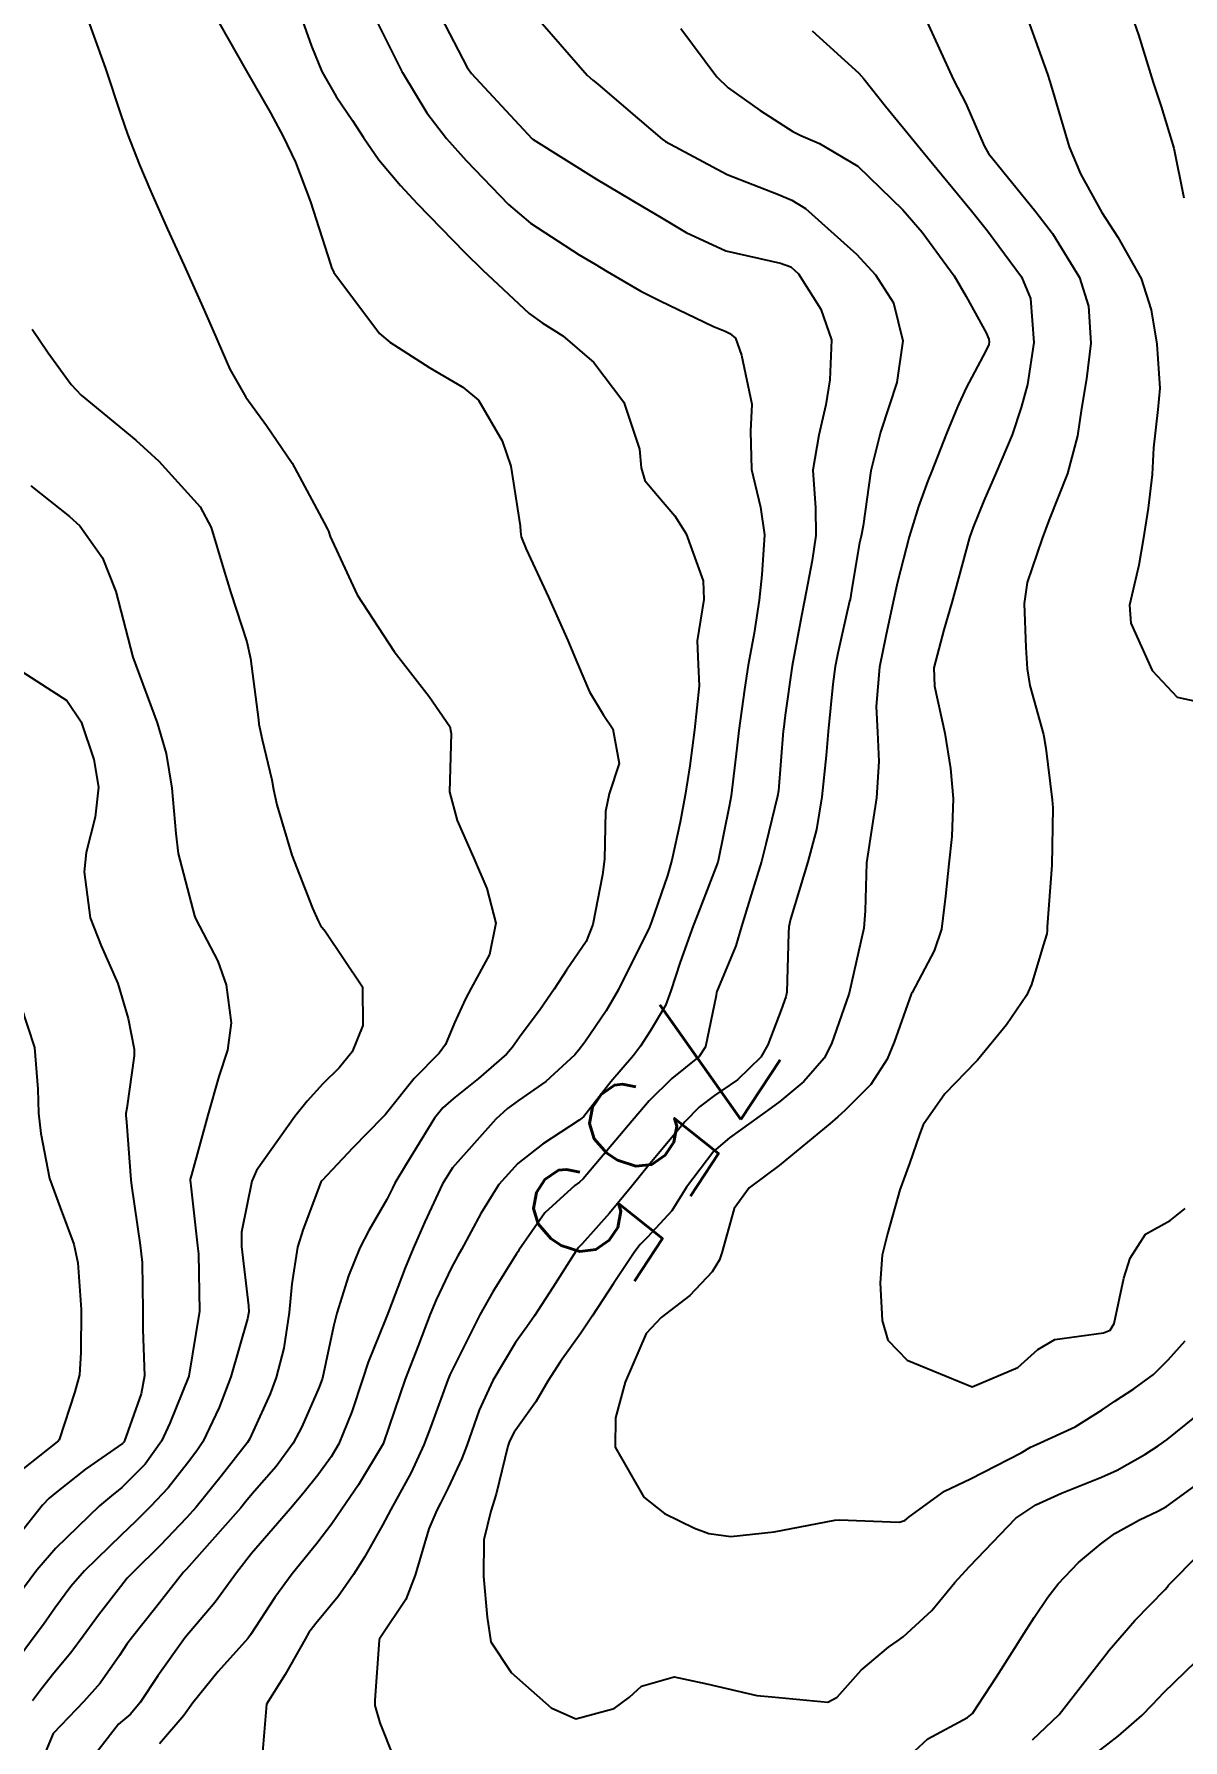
# Model space of a CAD drawing. Header units: metres. Extents: x 318500 to 325275, y 7408834 to 7428799.
# Drawn here: x 319714.2 to 319749.4, y 7411335.5 to 7411387.8 of the extents above; entities that cross this region are included whole.
import ezdxf
from ezdxf.enums import TextEntityAlignment as Align

# ---------------------------------------------------------------- set-up
doc = ezdxf.new("R2010")
doc.units = ezdxf.units.M
doc.header["$MEASUREMENT"] = 0
for name, color, linetype in [('Cotas', 45, 'Continuous'), ('Curvas de Nivel 1m', 11, 'Continuous'), ('Curvas de Nivel 5m', 15, 'Continuous')]:
    doc.layers.add(name, color=color, linetype=linetype)
doc.styles.add('Style-STANDARD', font='STANDARD.shx')

msp = doc.modelspace()

# ---------------------------------------------------------------- linework, layer by layer
at = {"layer": 'Curvas de Nivel 1m', "flags": 128}
for points, elevation in [([(319719.629, 7411388.527), (319720.693, 7411386.651), (319721.441, 7411385.353), (319721.829, 7411384.636), (319722.204, 7411383.851), (319722.659, 7411382.628), (319723.274, 7411380.728), (319723.308, 7411380.621), (319723.378, 7411380.465), (319724.778, 7411378.599), (319725.091, 7411378.337), (319725.346, 7411378.172), (319726.315, 7411377.55), (319727.334, 7411376.956), (319727.809, 7411376.555), (319728.536, 7411375.318), (319728.804, 7411374.537), (319729.091, 7411372.714), (319729.097, 7411372.533), (319729.114, 7411372.378), (319729.265, 7411371.999), (319729.952, 7411370.523), (319730.545, 7411369.202), (319730.832, 7411368.514), (319731.207, 7411367.627), (319731.625, 7411366.932), (319731.926, 7411366.499), (319732.124, 7411365.436), (319731.816, 7411364.5), (319731.704, 7411363.959), (319731.671, 7411362.502), (319731.612, 7411362.023), (319731.317, 7411360.507), (319731.105, 7411359.978), (319730.506, 7411359.106), (319730.131, 7411358.52), (319729.701, 7411357.903), (319729.068, 7411357.057), (319728.849, 7411356.748), (319728.667, 7411356.536), (319727.812, 7411355.785), (319727.039, 7411355.18), (319726.713, 7411354.886), (319726.465, 7411354.568), (319725.607, 7411353.172), (319725.251, 7411352.586), (319725.17, 7411352.425), (319725.002, 7411352.087), (319724.446, 7411351.138), (319724.172, 7411350.598), (319723.825, 7411349.743), (319723.471, 7411348.605), (319723.363, 7411348.189), (319723.028, 7411346.609), (319723.004, 7411346.534), (319722.926, 7411346.337), (319722.399, 7411345.126), (319722.128, 7411344.622), (319721.608, 7411343.911), (319720.876, 7411343.065), (319720.681, 7411342.834), (319720.524, 7411342.645), (319718.851, 7411340.752), (319718.812, 7411340.709), (319718.776, 7411340.671), (319717.926, 7411339.587), (319717.205, 7411338.686), (319717.037, 7411338.467), (319716.811, 7411338.122), (319716.222, 7411337.275), (319715.719, 7411336.706), (319714.78, 7411335.728), (319714.363, 7411334.726)], 759), ([(319722.259, 7411388.632), (319722.697, 7411387.402), (319723.012, 7411386.624), (319723.448, 7411385.853), (319723.953, 7411385.127), (319724.289, 7411384.607), (319724.752, 7411383.922), (319725.418, 7411383.132), (319725.934, 7411382.582), (319727.388, 7411381.086), (319727.932, 7411380.554), (319729.367, 7411379.212), (319729.757, 7411378.927), (319730.393, 7411378.525), (319731.348, 7411377.715), (319732.262, 7411376.496), (319732.742, 7411375.055), (319732.79, 7411374.488), (319732.906, 7411374.096), (319733.292, 7411373.638), (319733.829, 7411373.015), (319734.175, 7411372.467), (319734.692, 7411371.025), (319734.712, 7411370.458), (319734.505, 7411369.187), (319734.54, 7411368.46), (319734.569, 7411367.815), (319734.426, 7411366.462), (319734.284, 7411365.363), (319734.139, 7411364.465), (319733.985, 7411363.64), (319733.737, 7411362.471), (319733.6, 7411362.006), (319733.112, 7411360.584), (319733.084, 7411360.507), (319733.073, 7411360.481), (319733.049, 7411360.421), (319732.084, 7411358.495), (319731.72, 7411357.861), (319731.066, 7411356.904), (319730.896, 7411356.678), (319730.757, 7411356.513), (319729.876, 7411355.693), (319729.039, 7411355.109), (319728.701, 7411354.869), (319728.337, 7411354.54), (319727.015, 7411353.05), (319726.706, 7411352.565), (319726.168, 7411351.396), (319725.813, 7411350.577), (319725.567, 7411349.985), (319725.028, 7411348.589), (319724.948, 7411348.392), (319724.426, 7411347.104), (319724.263, 7411346.597), (319723.933, 7411345.581), (319723.528, 7411344.604), (319723.299, 7411344.201), (319722.885, 7411343.641), (319722.428, 7411343.066), (319722.054, 7411342.622), (319720.856, 7411341.239), (319720.397, 7411340.647), (319719.742, 7411339.751), (319718.82, 7411338.67), (319717.988, 7411337.492), (319717.443, 7411336.683), (319717.145, 7411336.327), (319716.783, 7411336.015), (319715.772, 7411334.705)], 758), ([(319724.472, 7411388.605), (319725.46, 7411386.623), (319725.479, 7411386.59), (319726.225, 7411385.355), (319726.825, 7411384.569), (319727.43, 7411383.895), (319728.732, 7411382.547), (319729.402, 7411381.982), (319730.892, 7411381.013), (319731.383, 7411380.721), (319731.75, 7411380.504), (319732.787, 7411379.902), (319733.371, 7411379.599), (319735.012, 7411378.816), (319735.362, 7411378.67), (319735.507, 7411378.603), (319735.679, 7411378.455), (319735.864, 7411377.94), (319736.186, 7411376.441), (319736.145, 7411375.615), (319736.172, 7411374.441), (319736.449, 7411373.278), (319736.575, 7411372.437), (319736.491, 7411371.208), (319736.412, 7411370.438), (319736.254, 7411369.42), (319736.071, 7411368.441), (319735.955, 7411367.7), (319735.787, 7411366.444), (319735.729, 7411365.908), (319735.546, 7411364.446), (319735.491, 7411364.121), (319735.153, 7411362.45), (319735.139, 7411362.413), (319734.587, 7411360.988), (319734.39, 7411360.461), (319733.985, 7411359.352), (319733.702, 7411358.471), (319733.536, 7411358.02), (319733.071, 7411357.236), (319732.771, 7411356.778), (319732.556, 7411356.488), (319731.863, 7411355.683), (319731.032, 7411354.625), (319730.973, 7411354.569), (319730.893, 7411354.511), (319729.766, 7411353.779), (319729.017, 7411353.189), (319728.436, 7411352.539), (319727.885, 7411351.658), (319727.286, 7411350.555), (319727.175, 7411350.359), (319726.971, 7411349.984), (319726.515, 7411349.009), (319726.332, 7411348.569), (319725.963, 7411347.597), (319725.568, 7411346.58), (319725.4, 7411346.106), (319724.901, 7411344.631), (319724.891, 7411344.599), (319724.13, 7411343.349), (319723.626, 7411342.602), (319723.32, 7411342.151), (319722.859, 7411341.552), (319722.105, 7411340.621), (319721.575, 7411339.893), (319720.822, 7411338.748), (319720.777, 7411338.684), (319720.743, 7411338.641), (319719.832, 7411337.627), (319719.054, 7411336.666), (319718.786, 7411336.28), (319718.039, 7411335.416)], 757), ([(319726.513, 7411388.575), (319727.463, 7411386.745), (319727.597, 7411386.559), (319729.44, 7411384.576), (319729.458, 7411384.558), (319729.487, 7411384.539), (319731.422, 7411383.331), (319732.831, 7411382.489), (319733.405, 7411382.15), (319734.175, 7411381.695), (319735.39, 7411381.136), (319737.066, 7411380.753), (319737.383, 7411380.64), (319737.61, 7411380.427), (319738.3, 7411379.347), (319738.629, 7411378.411), (319738.576, 7411377.177), (319738.454, 7411376.413), (319738.241, 7411375.491), (319738.049, 7411374.419), (319738.134, 7411373.263), (319738.144, 7411372.417), (319738.036, 7411371.651), (319737.802, 7411370.422), (319737.708, 7411369.958), (319737.421, 7411368.427), (319737.205, 7411366.914), (319737.154, 7411366.477), (319737.146, 7411366.431), (319737.004, 7411364.6), (319736.972, 7411364.432), (319736.615, 7411362.968), (319736.476, 7411362.437), (319736.159, 7411361.41), (319735.865, 7411360.442), (319735.695, 7411359.853), (319735.116, 7411358.45), (319735.106, 7411358.434), (319735.088, 7411358.326), (319734.765, 7411356.754), (319734.568, 7411356.457), (319733.737, 7411355.783), (319733.039, 7411355.1), (319732.75, 7411354.769), (319732.513, 7411354.488), (319731.012, 7411352.711), (319730.908, 7411352.614), (319730.76, 7411352.512), (319729.841, 7411351.678), (319729.046, 7411350.529), (319729.023, 7411350.486), (319728.978, 7411350.421), (319728.247, 7411349.255), (319727.85, 7411348.546), (319726.931, 7411346.71), (319726.866, 7411346.561), (319726.346, 7411345.131), (319726.135, 7411344.571), (319725.745, 7411343.719), (319725.122, 7411342.586), (319724.865, 7411342.108), (319724.32, 7411341.131), (319723.983, 7411340.599), (319723.513, 7411339.93), (319722.827, 7411339.096), (319722.614, 7411338.822), (319722.501, 7411338.615), (319721.889, 7411337.539), (319721.316, 7411336.632), (319721.179, 7411335.038)], 756), ([(319741.489, 7411388.289), (319742.362, 7411386.366), (319742.738, 7411385.645), (319743.297, 7411384.352), (319743.436, 7411384.113), (319744.886, 7411382.328), (319745.4, 7411381.663), (319746.226, 7411380.312), (319746.5, 7411379.437), (319746.569, 7411378.302), (319746.438, 7411377.21), (319746.285, 7411376.306), (319746.162, 7411375.462), (319745.854, 7411374.312), (319745.286, 7411372.875), (319745.076, 7411372.323), (319744.615, 7411370.974), (319744.526, 7411370.331), (319744.578, 7411368.981), (319744.618, 7411368.329), (319744.705, 7411367.818), (319745.116, 7411366.321), (319745.194, 7411365.906), (319745.386, 7411364.317), (319745.404, 7411364.079), (319745.379, 7411362.316), (319745.237, 7411360.434), (319745.23, 7411360.318), (319745.217, 7411360.22), (319745.113, 7411359.857), (319744.755, 7411358.665), (319744.602, 7411358.327), (319743.985, 7411357.428), (319743.099, 7411356.349), (319743.06, 7411356.308), (319742.093, 7411355.316), (319741.429, 7411354.366), (319741.322, 7411354.072), (319741.018, 7411353.188), (319740.722, 7411352.374), (319740.342, 7411351.028), (319740.174, 7411350.382), (319740.114, 7411349.53), (319740.179, 7411348.382), (319740.347, 7411347.776), (319740.942, 7411347.166), (319742.93, 7411346.35), (319744.329, 7411346.939), (319744.948, 7411347.488), (319745.469, 7411347.796), (319746.956, 7411347.999), (319747.16, 7411348.085), (319747.287, 7411348.287), (319747.58, 7411349.678), (319747.773, 7411350.282), (319748.248, 7411351.02), (319748.998, 7411351.441), (319749.459, 7411351.807)], 752), ([(319744.604, 7411388.333), (319745.243, 7411386.544), (319745.311, 7411386.322), (319745.349, 7411386.212), (319745.455, 7411385.838), (319745.911, 7411384.315), (319746.252, 7411383.488), (319746.906, 7411382.305), (319747.399, 7411381.548), (319748.108, 7411380.289), (319748.419, 7411379.328), (319748.595, 7411378.278), (319748.686, 7411376.93), (319748.627, 7411376.277), (319748.491, 7411375.099), (319748.448, 7411374.279), (319748.322, 7411373.247), (319748.175, 7411372.281), (319748.042, 7411371.508), (319747.757, 7411370.285), (319747.799, 7411369.727), (319748.451, 7411368.278), (319749.212, 7411367.468), (319750.202, 7411367.248)], 751), ([(319734.012, 7411387.945), (319735.114, 7411386.463), (319735.457, 7411386.128), (319736.437, 7411385.433), (319737.444, 7411384.789), (319737.681, 7411384.665), (319738.261, 7411384.418), (319739.43, 7411383.724), (319740.813, 7411382.386), (319741.4, 7411381.7), (319742.387, 7411380.365), (319742.753, 7411379.735), (319743.363, 7411378.616), (319743.444, 7411378.432), (319743.456, 7411378.349), (319743.44, 7411378.267), (319743.356, 7411378.067), (319742.754, 7411376.941), (319742.489, 7411376.358), (319742.145, 7411375.534), (319741.685, 7411374.366), (319741.577, 7411374.087), (319741.289, 7411373.305), (319741, 7411372.374), (319740.647, 7411370.991), (319740.512, 7411370.381), (319740.286, 7411369.333), (319740.1, 7411368.387), (319739.995, 7411367.175), (319740.03, 7411366.388), (319740.078, 7411365.495), (319740.007, 7411364.387), (319739.889, 7411363.659), (319739.697, 7411362.392), (319739.658, 7411360.925), (319739.617, 7411360.393), (319739.525, 7411359.982), (319739.164, 7411358.399), (319739.147, 7411358.341), (319739.086, 7411358.165), (319738.626, 7411356.848), (319738.402, 7411356.41), (319737.773, 7411355.695), (319737.04, 7411355.079), (319736.665, 7411354.805), (319736.156, 7411354.439), (319735.501, 7411353.97), (319735.021, 7411353.562), (319734.18, 7411352.462), (319733.734, 7411351.734), (319732.987, 7411350.931), (319732.762, 7411350.705), (319732.598, 7411350.486), (319731.948, 7411349.513), (319731.295, 7411348.505), (319730.945, 7411347.985), (319730.326, 7411347.126), (319729.932, 7411346.52), (319729.562, 7411345.882), (319728.906, 7411344.957), (319728.755, 7411344.679), (319728.708, 7411344.533), (319728.352, 7411343.064), (319728.188, 7411342.54), (319727.976, 7411341.658), (319727.964, 7411340.543), (319728.075, 7411339.298), (319728.192, 7411338.539), (319728.806, 7411337.597), (319730.034, 7411336.518), (319730.787, 7411336.176), (319731.963, 7411336.492), (319732.437, 7411336.843), (319732.8, 7411337.176), (319733.808, 7411337.462), (319734.802, 7411337.25), (319736.332, 7411336.899), (319736.796, 7411336.85), (319738.508, 7411336.691), (319738.797, 7411336.847), (319739.53, 7411337.668), (319740.372, 7411338.377), (319740.641, 7411338.554), (319740.825, 7411338.687), (319741.697, 7411339.502), (319742.399, 7411340.355), (319742.614, 7411340.591), (319742.855, 7411340.842), (319744.277, 7411342.329), (319744.884, 7411342.737), (319745.67, 7411343.091), (319746.893, 7411343.58), (319747.381, 7411343.799), (319748.224, 7411344.277), (319748.637, 7411344.54), (319748.907, 7411344.733), (319749.759, 7411345.416)], 754), ([(319738.032, 7411387.872), (319739.463, 7411386.574), (319739.615, 7411386.398), (319740.28, 7411385.563), (319741.253, 7411384.382), (319741.437, 7411384.154), (319742.909, 7411382.358), (319743.401, 7411381.746), (319744.443, 7411380.334), (319744.721, 7411379.677), (319744.828, 7411378.328), (319744.633, 7411377.038), (319744.433, 7411376.333), (319744.156, 7411375.499), (319743.671, 7411374.344), (319743.291, 7411373.48), (319742.961, 7411372.675), (319742.855, 7411372.354), (319742.512, 7411371.107), (319742.309, 7411370.359), (319742.069, 7411369.53), (319741.764, 7411368.365), (319741.776, 7411367.803), (319742.095, 7411366.361), (319742.266, 7411365.277), (319742.348, 7411364.358), (319742.31, 7411363.201), (319742.215, 7411362.359), (319742.122, 7411361.369), (319741.993, 7411360.361), (319741.775, 7411359.698), (319741.091, 7411358.426), (319741.075, 7411358.386), (319741.067, 7411358.37), (319740.544, 7411356.901), (319740.327, 7411356.381), (319739.828, 7411355.609), (319739.036, 7411354.803), (319738.822, 7411354.614), (319738.581, 7411354.407), (319737.017, 7411353.124), (319736.622, 7411352.826), (319736.099, 7411352.439), (319735.638, 7411351.807), (319735.261, 7411350.447), (319735.194, 7411350.23), (319734.971, 7411349.867), (319734.282, 7411349.138), (319733.407, 7411348.473), (319732.945, 7411347.981), (319732.301, 7411346.489), (319732.008, 7411345.399), (319731.999, 7411344.494), (319732.877, 7411342.966), (319733.506, 7411342.47), (319734.424, 7411342.015), (319734.864, 7411341.851), (319735.54, 7411341.766), (319736.865, 7411341.904), (319738.726, 7411342.26), (319738.869, 7411342.273), (319740.701, 7411342.206), (319740.869, 7411342.253), (319740.937, 7411342.302), (319741.008, 7411342.369), (319742.087, 7411343.153), (319742.888, 7411343.525), (319744.439, 7411344.327), (319744.723, 7411344.502), (319744.904, 7411344.584), (319746.089, 7411345.125), (319746.92, 7411345.642), (319747.306, 7411345.904), (319747.89, 7411346.28), (319748.489, 7411346.722), (319748.944, 7411347.175), (319749.457, 7411347.758)], 753), ([(319714.138, 7411378.738), (319714.621, 7411378.009), (319715.333, 7411377.04), (319715.634, 7411376.717), (319717.309, 7411375.331), (319718.018, 7411374.689), (319719.279, 7411373.288), (319719.616, 7411372.665), (319719.997, 7411371.399), (319720.224, 7411370.655), (319720.714, 7411369.161), (319720.829, 7411368.646), (319721.066, 7411366.767), (319721.084, 7411366.642), (319721.099, 7411366.551), (319721.185, 7411366.17), (319721.476, 7411364.938), (319721.528, 7411364.635), (319721.627, 7411364.169), (319722.095, 7411362.626), (319722.723, 7411361.008), (319722.893, 7411360.613), (319722.968, 7411360.472), (319723.107, 7411360.297), (319724.256, 7411358.598), (319724.265, 7411357.406), (319723.937, 7411356.601), (319723.546, 7411356.112), (319723.045, 7411355.62), (319722.557, 7411355.098), (319722.181, 7411354.623), (319721.013, 7411352.972), (319720.865, 7411352.642), (319720.548, 7411351.085), (319720.553, 7411350.646), (319720.766, 7411348.829), (319720.77, 7411348.643), (319720.734, 7411348.43), (319720.217, 7411346.651), (319719.862, 7411345.71), (319719.363, 7411344.663), (319719.178, 7411344.384), (319718.89, 7411344.005), (319718.297, 7411343.257), (319717.764, 7411342.681), (319717.315, 7411342.236), (319716.861, 7411341.804), (319715.738, 7411340.707), (319715.324, 7411340.231), (319714.833, 7411339.567), (319714.478, 7411339.073), (319714.229, 7411338.729), (319713.627, 7411337.919)], 761), ([(319714.095, 7411373.931), (319715.274, 7411373.001), (319715.596, 7411372.715), (319716.291, 7411371.736), (319716.699, 7411370.698), (319717.22, 7411368.69), (319717.96, 7411366.682), (319718.238, 7411365.737), (319718.418, 7411364.678), (319718.537, 7411363.288), (319718.606, 7411362.675), (319719.112, 7411360.772), (319719.154, 7411360.669), (319719.82, 7411359.382), (319720.08, 7411358.655), (319720.236, 7411357.489), (319720.123, 7411356.654), (319719.856, 7411355.849), (319719.517, 7411354.663), (319719.012, 7411352.836), (319718.974, 7411352.706), (319718.975, 7411352.67), (319719.006, 7411352.405), (319719.2, 7411350.667), (319719.229, 7411350.414), (319719.263, 7411348.665), (319718.93, 7411346.67), (319718.354, 7411345.23), (319718.099, 7411344.678), (319717.599, 7411343.973), (319716.879, 7411343.263), (319716.564, 7411343.005), (319716.195, 7411342.7), (319714.857, 7411341.403), (319714.275, 7411340.729), (319713.668, 7411339.907)], 762), ([(319713.504, 7411368.458), (319715.2, 7411367.358), (319715.639, 7411366.713), (319716.027, 7411365.556), (319716.171, 7411364.705), (319716.069, 7411363.793), (319715.792, 7411362.71), (319715.728, 7411362.114), (319715.91, 7411360.708), (319716.25, 7411359.851), (319716.76, 7411358.695), (319717.074, 7411357.624), (319717.264, 7411356.688), (319717.263, 7411356.482), (319717.033, 7411354.877), (319717.005, 7411354.716), (319717.007, 7411354.69), (319717.005, 7411354.665), (319717.028, 7411354.453), (319717.161, 7411352.688), (319717.183, 7411352.512), (319717.443, 7411350.685), (319717.507, 7411350.149), (319717.525, 7411348.684), (319717.525, 7411348.104), (319717.572, 7411346.684), (319717.477, 7411346.129), (319716.963, 7411344.689), (319716.939, 7411344.65), (319716.899, 7411344.615), (319715.771, 7411343.822), (319714.876, 7411343.122), (319714.66, 7411342.937), (319714.454, 7411342.726), (319712.99, 7411340.886)], 763), ([(319713.778, 7411358.041), (319714.208, 7411356.733), (319714.307, 7411355.465), (319714.33, 7411354.73), (319714.398, 7411354.104), (319714.664, 7411352.725), (319714.997, 7411351.836), (319715.413, 7411350.714), (319715.535, 7411350.148), (319715.635, 7411348.71), (319715.628, 7411347.401), (319715.588, 7411346.71), (319715.444, 7411346.19), (319714.96, 7411344.719), (319714.933, 7411344.686), (319714.899, 7411344.663), (319713.816, 7411343.806)], 764), ([(319744.782, 7411335.533), (319745.597, 7411336.308), (319746.816, 7411337.874), (319746.994, 7411338.112), (319747.134, 7411338.287), (319747.921, 7411339.192), (319748.848, 7411340.141), (319748.91, 7411340.209), (319748.954, 7411340.268), (319749.892, 7411341.227)], 756), ([(319746.783, 7411335.167), (319747.414, 7411335.66), (319748.137, 7411336.277), (319748.459, 7411336.617), (319748.807, 7411336.982), (319750.109, 7411338.251)], 757)]:
    msp.add_lwpolyline(points, dxfattribs=dict(at, elevation=elevation))
at = {"layer": 'Curvas de Nivel 5m', "flags": 128}
for points, elevation in [([(319715.761, 7411388.442), (319716.384, 7411386.711), (319716.848, 7411385.297), (319717.053, 7411384.704), (319717.421, 7411383.765), (319717.736, 7411383.018), (319717.88, 7411382.693), (319718.284, 7411381.799), (319718.793, 7411380.679), (319719.361, 7411379.409), (319719.688, 7411378.665), (319720.192, 7411377.51), (319720.684, 7411376.65), (319721.317, 7411375.787), (319722.099, 7411374.628), (319723.08, 7411372.806), (319723.182, 7411372.611), (319723.209, 7411372.551), (319723.268, 7411372.389), (319724.088, 7411370.602), (319725.224, 7411368.866), (319725.436, 7411368.587), (319726.297, 7411367.48), (319726.934, 7411366.564), (319726.976, 7411366.351), (319726.917, 7411364.564), (319727.157, 7411363.692), (319727.655, 7411362.552), (319728.069, 7411361.603), (319728.343, 7411360.542), (319728.142, 7411359.586), (319727.586, 7411358.553), (319727.408, 7411358.232), (319727.074, 7411357.492), (319726.803, 7411356.825), (319726.609, 7411356.567), (319725.835, 7411355.791), (319725.033, 7411354.779), (319724.95, 7411354.672), (319724.864, 7411354.592), (319723.957, 7411353.664), (319723.01, 7411352.659), (319722.978, 7411352.61), (319722.434, 7411351.173), (319722.267, 7411350.621), (319722.086, 7411349.5), (319722.012, 7411348.624), (319721.841, 7411347.528), (319721.609, 7411346.63), (319721.424, 7411346.131), (319720.905, 7411344.988), (319720.798, 7411344.745), (319720.735, 7411344.642), (319719.928, 7411343.611), (319719.162, 7411342.666), (319718.867, 7411342.331), (319718.052, 7411341.484), (319717.236, 7411340.686), (319717.05, 7411340.485), (319716.843, 7411340.223), (319716.171, 7411339.359), (319715.698, 7411338.707), (319715.32, 7411338.205), (319714.803, 7411337.58), (319714.419, 7411337.103), (319714.147, 7411336.73)], 760), ([(319729.488, 7411388.405), (319731.138, 7411386.515), (319731.309, 7411386.363), (319731.457, 7411386.243), (319732.395, 7411385.441), (319733.441, 7411384.547), (319733.538, 7411384.479), (319735.425, 7411383.466), (319736.998, 7411382.854), (319737.414, 7411382.688), (319737.833, 7411382.424), (319739.389, 7411381.025), (319739.969, 7411380.394), (319740.528, 7411379.544), (319740.815, 7411378.378), (319740.624, 7411377.098), (319740.395, 7411376.384), (319740.124, 7411375.581), (319739.834, 7411374.392), (319739.598, 7411372.71), (319739.531, 7411372.396), (319739.484, 7411372.19), (319739.257, 7411370.858), (319739.192, 7411370.46), (319739.179, 7411370.401), (319738.816, 7411368.817), (319738.736, 7411368.407), (319738.665, 7411367.859), (319738.521, 7411366.41), (319738.459, 7411365.68), (319738.326, 7411364.413), (319738.161, 7411363.408), (319737.898, 7411362.419), (319737.368, 7411360.671), (319737.318, 7411360.427), (319737.307, 7411360.238), (319737.256, 7411358.428), (319737.229, 7411358.286), (319737.082, 7411357.894), (319736.679, 7411356.821), (319736.458, 7411356.436), (319735.748, 7411355.745), (319735.042, 7411355.264), (319734.578, 7411354.916), (319734.135, 7411354.463), (319733.016, 7411353.121), (319732.503, 7411352.488), (319731.828, 7411351.667), (319730.983, 7411350.728), (319730.877, 7411350.616), (319730.8, 7411350.512), (319730.091, 7411349.391), (319729.529, 7411348.524), (319729.287, 7411348.186), (319728.942, 7411347.701), (319728.253, 7411346.54), (319727.83, 7411345.632), (319727.45, 7411344.552), (319727.3, 7411344.148), (319726.88, 7411343.254), (319726.649, 7411342.788), (319726.538, 7411342.565), (319726.292, 7411341.996), (319725.865, 7411340.575), (319725.58, 7411339.838), (319724.822, 7411338.692), (319724.78, 7411338.631), (319724.763, 7411338.591), (319724.635, 7411336.748), (319724.634, 7411336.592), (319724.785, 7411336.06), (319725.201, 7411335.01)], 755), ([(319747.841, 7411388.295), (319748.03, 7411387.744), (319748.483, 7411386.285), (319748.726, 7411385.554), (319749.114, 7411384.275), (319749.417, 7411382.757)], 750), ([(319740.775, 7411334.829), (319741.573, 7411335.571), (319742.789, 7411336.223), (319742.946, 7411336.348), (319743.681, 7411337.463), (319744.228, 7411338.329), (319744.456, 7411338.695), (319744.834, 7411339.283), (319745.253, 7411339.904), (319745.566, 7411340.309), (319746.194, 7411340.966), (319746.869, 7411341.533), (319747.307, 7411341.852), (319748.061, 7411342.278), (319748.62, 7411342.535), (319748.884, 7411342.685), (319750.496, 7411343.846)], 755)]:
    msp.add_lwpolyline(points, dxfattribs=dict(at, elevation=elevation))

# ---------------------------------------------------------------- texts
at = {"layer": 'Cotas', "style": 'Style-STANDARD'}
msp.add_text('755', height=4, rotation=236.6566, dxfattribs=at).set_placement((319733.062, 7411353.94, 755), align=Align.MIDDLE_CENTER)

doc.saveas('drawing.dxf')
